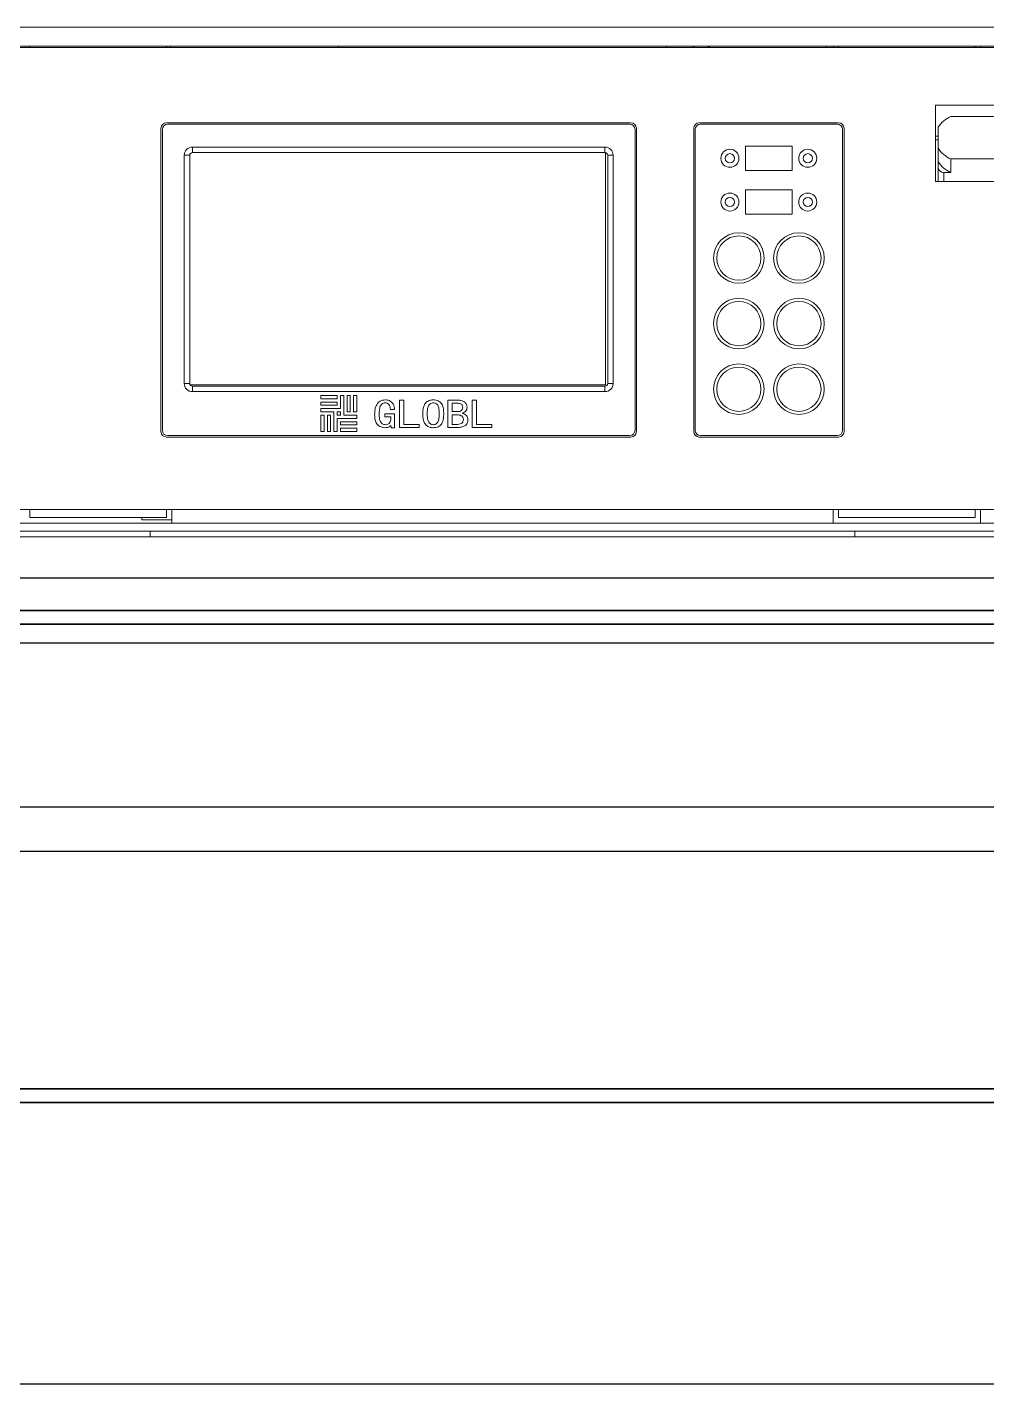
# Model space of a CAD drawing. Header units: millimetres. Extents: x 2509 to 128734, y 2492 to 91667.
# Drawn here: x 116514.6 to 116865.9, y 40378.9 to 40875.4 of the extents above; entities that cross this region are included whole.
import ezdxf

# ---------------------------------------------------------------- set-up
doc = ezdxf.new("R2010")
doc.units = ezdxf.units.MM
doc.layers.add('SR-提升机', color=7, linetype='Continuous')
doc.layers.add('SR-货物', color=7, linetype='Continuous', lineweight=35)
doc.layers.add('SR-输送线', color=7, linetype='Continuous', lineweight=35)

# ---------------------------------------------------------------- blocks, each defined once
blk = doc.blocks.new('提升平台内链条机-3')
at = {"color": 7, "linetype": 'Continuous', "lineweight": 35}
for p, q in [((117253.08, -29039.28), (116093.08, -29039.28)), ((117253.08, -29044.28), (116093.08, -29044.28)), ((117253.08, -29214.28), (116093.08, -29214.28)), ((117253.08, -29219.28), (116093.08, -29219.28))]:
    blk.add_line(p, q, dxfattribs=at)
blk = doc.blocks.new('ZHENGSHITU')
at = {"color": 7, "linetype": 'Continuous', "lineweight": 15}
for p, q in [((-446, 186.5), (446, 186.5)), ((462.5, 179), (-462.5, 179)), ((-446, 179.5), (446, 179.5)), ((-173, 179.5), (-173, 179)), ((-123, 179.5), (-123, 179)), ((-121.5, 179), (-121.55, 179.5)), ((-60, 179), (-60, 179.5)), ((60, 179.5), (60, 179)), ((69.67, 179.5), (70.17, 179)), ((75.83, 179), (75.33, 179.5)), ((118.5, 179), (118.5, 179.5)), ((121, 179.5), (121, 179)), ((123, 179.5), (123, 179)), ((173, 179.5), (173, 179)), ((175, 179), (175, 179.5)), ((158.5, 158), (158.5, 130)), ((195.5, 158), (158.5, 158)), ((-125, 149.5), (-125, 38.5)), ((-124.5, 149), (-124.5, 39)), ((47, 151.5), (-123, 151.5)), ((46.5, 151), (-122.5, 151)), ((48.5, 149), (48.5, 39)), ((49, 38.5), (49, 149.5)), ((70, 149.5), (70, 38.5)), ((70.5, 39), (70.5, 149)), ((123, 151.5), (72, 151.5)), ((122.5, 151), (72.5, 151)), ((124.5, 39), (124.5, 149)), ((125, 38.5), (125, 149.5)), ((159.5, 149.87), (159.5, 142.16)), ((189.86, 153.76), (164.14, 153.76)), ((159.5, 146.57), (158.5, 146.57)), ((-116.5, 56.1), (-116.5, 139.6)), ((-116.5, 139.6), (-114.5, 139.6)), ((-114.5, 139.6), (-114.5, 56.1)), ((-113.5, 142.6), (37.5, 142.6)), ((-113.5, 142.6), (-113.5, 140.6)), ((37.5, 140.6), (-113.5, 140.6)), ((37.5, 142.6), (37.5, 140.6)), ((37.7, 55.6), (37.7, 140.58)), ((38.5, 56.1), (38.5, 139.6)), ((40.5, 139.6), (38.5, 139.6)), ((40.5, 139.6), (40.5, 56.1)), ((89, 143), (89, 134)), ((106, 143), (89, 143)), ((106, 134), (106, 143)), ((159.5, 137.23), (159.5, 142.16)), ((159.5, 137.23), (159.5, 135.02)), ((159.5, 130), (159.5, 135.02)), ((164.14, 138.27), (189.86, 138.27)), ((164.14, 133.35), (164.14, 138.27)), ((89, 134), (106, 134)), ((158.5, 130), (195.5, 130)), ((161.5, 133.35), (164.14, 133.35)), ((106, 127), (89, 127)), ((89, 127), (89, 118)), ((106, 118), (106, 127)), ((89, 118), (106, 118)), ((-114.5, 56.1), (-116.5, 56.1)), ((-114.37, 55.6), (37.7, 55.6)), ((-113.5, 55.1), (37.5, 55.1)), ((-113.5, 55.1), (-113.5, 53.1)), ((37.5, 55.1), (37.5, 53.1)), ((38.5, 56.1), (40.5, 56.1)), ((37.5, 53.1), (-113.5, 53.1)), ((-66.5, 51.7), (-66.5, 50.5)), ((-66.5, 51.7), (-60.5, 51.7)), ((-66.5, 50.5), (-60.5, 50.5)), ((-60.5, 51.7), (-60.5, 50.5)), ((-58.1, 51.7), (-59.3, 51.7)), ((-59.3, 51.7), (-59.3, 46.9)), ((-58.1, 51.7), (-58.1, 44.5)), ((-56.9, 51.7), (-55.7, 51.7)), ((-56.9, 51.7), (-56.9, 45.7)), ((-55.7, 51.7), (-55.7, 45.7)), ((-54.5, 51.7), (-53.3, 51.7)), ((-54.5, 51.7), (-54.5, 45.7)), ((-53.3, 51.7), (-53.3, 45.7)), ((-37.73, 49.99), (-36.13, 49.99)), ((-37.73, 39.99), (-37.73, 49.99)), ((-36.13, 49.99), (-36.13, 41.1)), ((-20.05, 49.99), (-16.45, 49.99)), ((-20.05, 39.99), (-20.05, 49.99)), ((-11.11, 49.99), (-9.52, 49.99)), ((-11.11, 39.99), (-11.11, 49.99)), ((-9.52, 49.99), (-9.52, 41.1)), ((-66.5, 49.3), (-60.5, 49.3)), ((-66.5, 49.3), (-66.5, 48.1)), ((-66.5, 48.1), (-60.5, 48.1)), ((-66.5, 46.9), (-59.3, 46.9)), ((-66.5, 46.9), (-66.5, 45.7)), ((-66.5, 45.7), (-61.7, 45.7)), ((-61.7, 45.7), (-61.7, 38.5)), ((-60.5, 49.3), (-60.5, 48.1)), ((-60.5, 45.7), (-59.3, 45.7)), ((-60.5, 45.7), (-60.5, 44.5)), ((-59.3, 45.7), (-59.3, 44.5)), ((-56.9, 45.7), (-55.7, 45.7)), ((-54.5, 45.7), (-53.3, 45.7)), ((-43.06, 45.02), (-39.53, 45.02)), ((-43.06, 43.91), (-43.06, 45.02)), ((-39.53, 46.54), (-41.05, 46.54)), ((-39.53, 45.02), (-39.53, 39.88)), ((-18.46, 48.88), (-18.46, 45.78)), ((-16.38, 48.88), (-18.46, 48.88)), ((-18.46, 45.78), (-16.45, 45.78)), ((-66.5, 44.5), (-65.3, 44.5)), ((-66.5, 44.5), (-66.5, 38.5)), ((-65.3, 44.5), (-65.3, 38.5)), ((-64.1, 44.5), (-64.1, 38.5)), ((-64.1, 44.5), (-62.9, 44.5)), ((-62.9, 44.5), (-62.9, 38.5)), ((-60.5, 44.5), (-59.3, 44.5)), ((-60.5, 43.3), (-60.5, 38.5)), ((-60.5, 43.3), (-53.3, 43.3)), ((-59.3, 42.1), (-59.3, 40.9)), ((-59.3, 42.1), (-53.3, 42.1)), ((-59.3, 40.9), (-53.3, 40.9)), ((-58.1, 44.5), (-53.3, 44.5)), ((-53.3, 44.5), (-53.3, 43.3)), ((-53.3, 42.1), (-53.3, 40.9)), ((-40.91, 43.91), (-43.06, 43.91)), ((-40.91, 43.27), (-40.91, 43.91)), ((-40.71, 39.88), (-40.91, 40.69)), ((-39.53, 39.88), (-40.71, 39.88)), ((-30.52, 39.99), (-37.73, 39.99)), ((-36.13, 41.1), (-30.52, 41.1)), ((-30.52, 41.1), (-30.52, 39.99)), ((-16.59, 39.99), (-20.05, 39.99)), ((-18.46, 44.67), (-18.46, 41.1)), ((-16.66, 44.67), (-18.46, 44.67)), ((-18.46, 41.1), (-16.86, 41.1)), ((-3.9, 39.99), (-11.11, 39.99)), ((-9.52, 41.1), (-3.9, 41.1)), ((-3.9, 41.1), (-3.9, 39.99)), ((-123, 36.5), (47, 36.5)), ((-122.5, 37), (46.5, 37)), ((-66.5, 38.5), (-65.3, 38.5)), ((-64.1, 38.5), (-62.9, 38.5)), ((-61.7, 38.5), (-60.5, 38.5)), ((-59.3, 39.7), (-59.3, 38.5)), ((-59.3, 39.7), (-53.3, 39.7)), ((-59.3, 38.5), (-53.3, 38.5)), ((-53.3, 39.7), (-53.3, 38.5)), ((72, 36.5), (123, 36.5)), ((72.5, 37), (122.5, 37)), ((-274, 10), (274, 10)), ((-173, 7), (-173, 10)), ((-123, 7), (-123, 10)), ((-121, 5), (-121, 10)), ((121, 10), (121, 5)), ((123, 7), (123, 10)), ((173, 7), (173, 10)), ((175, 5), (175, 10)), ((-314.57, 5), (314.57, 5)), ((-123, 7), (-173, 7)), ((-132, 6.19), (-132, 7)), ((-132, 6.19), (-121, 6.19)), ((-121, 5), (121, 5)), ((173, 7), (123, 7)), ((175, 5), (310, 5)), ((-320.31, 2), (320.31, 2)), ((-129, 0), (-237, 0)), ((-129, 0), (-129, 2)), ((129, 0), (-129, 0)), ((129, 0), (129, 2)), ((237, 0), (129, 0))]:
    blk.add_line(p, q, dxfattribs=at)
at = {"color": 8, "linetype": 'Continuous', "lineweight": 15}
for p, q in [((159.5, 145.21), (158.5, 145.21)), ((161.5, 133.35), (161.5, 130))]:
    blk.add_line(p, q, dxfattribs=at)
at = {"color": 7, "linetype": 'Continuous', "lineweight": 15}
for centre, radius in [((83.25, 138.5), 3.3), ((83.25, 138.5), 1.7), ((111.75, 138.5), 3.3), ((111.75, 138.5), 1.7), ((83.25, 122.5), 3.3), ((83.25, 122.5), 1.7), ((111.75, 122.5), 3.3), ((111.75, 122.5), 1.7), ((86.5, 102), 9.25), ((86.5, 102), 8.1), ((108.5, 102), 9.25), ((108.5, 102), 8.1), ((86.5, 78), 9.25), ((86.5, 78), 8.1), ((108.5, 78), 9.25), ((108.5, 78), 8.1), ((86.5, 54), 9.25), ((86.5, 54), 8.1), ((108.5, 54), 9.25), ((108.5, 54), 8.1)]:
    blk.add_circle(centre, radius, dxfattribs=at)
for centre, radius, start, end in [((-123, 149.5), 2, 90, 180), ((-122.5, 149), 2, 90, 180), ((46.5, 149), 2, 0, 90), ((47, 149.5), 2, 0, 90), ((72, 149.5), 2, 90, 180), ((72.5, 149), 2, 90, 180), ((122.5, 149), 2, 0, 90), ((123, 149.5), 2, 0, 90), ((167.5, 145.03), 9.35, 111.0569, 148.8193), ((-113.5, 139.6), 3, 90, 180), ((-113.5, 139.6), 1, 90, 180), ((37.5, 139.6), 3, 0, 90), ((37.5, 139.6), 1, 0, 90), ((167.5, 147), 9.35, 211.1807, 248.9431), ((167.5, 142.08), 9.35, 211.1806, 248.9431), ((161.35, 135.2), 1.86, 185.5114, 274.6125), ((-113.5, 56.1), 3, 180, 270), ((-113.5, 56.1), 1, 180, 270), ((37.5, 56.1), 3, 270, 0), ((37.5, 56.1), 1, 270, 0), ((-123, 38.5), 2, 180, 270), ((-122.5, 39), 2, 180, 270), ((46.5, 39), 2, 270, 0), ((47, 38.5), 2, 270, 0), ((72, 38.5), 2, 180, 270), ((72.5, 39), 2, 180, 270), ((122.5, 39), 2, 270, 0), ((123, 38.5), 2, 270, 0)]:
    blk.add_arc(centre, radius, start, end, dxfattribs=at)
for points, knots in [([(-46.8, 44.67), (-46.78, 45.3), (-46.74, 46.56), (-46.27, 48.1), (-45.52, 49.11), (-44.52, 49.92), (-43.56, 50.03), (-42.92, 50.11)], [0, 0, 0, 0, 0.250907, 0.500959, 0.626287, 0.751525, 1, 1, 1, 1]), ([(-42.92, 50.11), (-42.4, 50.06), (-41.35, 49.97), (-40.19, 48.99), (-39.6, 47.77), (-39.55, 46.95), (-39.53, 46.54)], [0, 0, 0, 0, 0.280016, 0.558743, 0.779141, 1, 1, 1, 1]), ([(-29.2, 45.02), (-29.19, 45.48), (-29.16, 46.39), (-28.9, 47.73), (-28.24, 49.04), (-26.93, 49.97), (-25.86, 50.06), (-25.32, 50.11)], [0, 0, 0, 0, 0.187456, 0.374707, 0.561204, 0.780212, 1, 1, 1, 1]), ([(-25.32, 50.11), (-24.71, 50.05), (-23.79, 49.97), (-22.77, 49.27), (-21.99, 48.33), (-21.57, 46.83), (-21.53, 45.63), (-21.51, 45.02)], [0, 0, 0, 0, 0.249056, 0.374244, 0.499403, 0.749185, 1, 1, 1, 1]), ([(-16.45, 49.99), (-15.99, 49.97), (-15.09, 49.94), (-13.92, 49.4), (-13.13, 48.49), (-13.03, 47.77), (-12.98, 47.42)], [0, 0, 0, 0, 0.281157, 0.560596, 0.780588, 1, 1, 1, 1]), ([(-42.92, 49), (-43.15, 48.98), (-43.59, 48.95), (-44.19, 48.6), (-44.61, 48.06), (-44.94, 47.23), (-45.11, 46.12), (-45.13, 45.23), (-45.14, 44.79)], [0, 0, 0, 0, 0.124819, 0.249352, 0.374176, 0.499274, 0.749483, 1, 1, 1, 1]), ([(-45.14, 44.79), (-45.13, 44.37), (-45.11, 43.55), (-44.9, 42.52), (-44.48, 41.79), (-44.02, 41.37), (-43.48, 41.04), (-43.06, 41.01), (-42.85, 40.99)], [0, 0, 0, 0, 0.250454, 0.500322, 0.625265, 0.75033, 0.8752, 1, 1, 1, 1]), ([(-41.05, 46.54), (-41.07, 46.87), (-41.09, 47.52), (-41.45, 48.4), (-42.15, 48.93), (-42.66, 48.98), (-42.92, 49)], [0, 0, 0, 0, 0.281254, 0.560646, 0.779879, 1, 1, 1, 1]), ([(-25.32, 39.88), (-25.78, 39.91), (-26.69, 39.98), (-27.92, 40.69), (-28.78, 41.89), (-29.15, 43.41), (-29.18, 44.48), (-29.2, 45.02)], [0, 0, 0, 0, 0.186721, 0.372883, 0.559051, 0.779285, 1, 1, 1, 1]), ([(-25.32, 49), (-25.53, 48.98), (-25.96, 48.94), (-26.53, 48.61), (-26.99, 48.16), (-27.35, 47.37), (-27.51, 46.3), (-27.53, 45.45), (-27.54, 45.02)], [0, 0, 0, 0, 0.124753, 0.249577, 0.37452, 0.499437, 0.749532, 1, 1, 1, 1]), ([(-27.54, 45.02), (-27.53, 44.59), (-27.51, 43.73), (-27.34, 42.66), (-26.99, 41.86), (-26.53, 41.39), (-25.97, 41.05), (-25.54, 41.01), (-25.32, 40.99)], [0, 0, 0, 0, 0.250477, 0.500573, 0.625525, 0.750483, 0.87525, 1, 1, 1, 1]), ([(-23.17, 45.02), (-23.18, 45.45), (-23.2, 46.29), (-23.35, 47.35), (-23.67, 48.14), (-24.12, 48.61), (-24.68, 48.94), (-25.11, 48.98), (-25.32, 49)], [0, 0, 0, 0, 0.250475, 0.500601, 0.625563, 0.75049, 0.875259, 1, 1, 1, 1]), ([(-25.32, 40.99), (-25.1, 41.01), (-24.67, 41.05), (-24.12, 41.4), (-23.68, 41.87), (-23.35, 42.68), (-23.19, 43.74), (-23.18, 44.59), (-23.17, 45.02)], [0, 0, 0, 0, 0.1247387, 0.249448, 0.3743915, 0.4993851, 0.7495145, 1, 1, 1, 1]), ([(-21.51, 45.02), (-21.53, 44.41), (-21.57, 43.2), (-22, 41.7), (-22.77, 40.74), (-23.78, 40.03), (-24.7, 39.94), (-25.32, 39.88)], [0, 0, 0, 0, 0.250825, 0.500646, 0.625826, 0.751013, 1, 1, 1, 1]), ([(-16.45, 45.78), (-16.18, 45.8), (-15.66, 45.85), (-14.98, 46.19), (-14.61, 46.8), (-14.59, 47.21), (-14.58, 47.42)], [0, 0, 0, 0, 0.28073, 0.56043, 0.779484, 1, 1, 1, 1]), ([(-14.58, 47.42), (-14.59, 47.58), (-14.61, 47.91), (-14.84, 48.36), (-15.43, 48.79), (-15.99, 48.84), (-16.38, 48.88)], [0, 0, 0, 0, 0.187395, 0.374043, 0.561075, 1, 1, 1, 1]), ([(-12.98, 47.42), (-13, 47.13), (-13.03, 46.54), (-13.66, 45.65), (-14.36, 45.37), (-14.78, 45.2)], [0, 0, 0, 0, 0.280946, 0.559619, 1, 1, 1, 1]), ([(-14.78, 45.2), (-14.48, 45.11), (-13.88, 44.92), (-13.16, 44.41), (-12.69, 43.72), (-12.65, 43.22), (-12.64, 42.97)], [0, 0, 0, 0, 0.280415, 0.560681, 0.780059, 1, 1, 1, 1]), ([(-43.06, 39.88), (-43.7, 39.98), (-44.97, 40.2), (-46.26, 41.58), (-46.75, 43.17), (-46.79, 44.17), (-46.8, 44.67)], [0, 0, 0, 0, 0.2785902, 0.5577525, 0.7785718, 1, 1, 1, 1]), ([(-40.91, 40.69), (-41.08, 40.54), (-41.4, 40.24), (-42.15, 39.95), (-42.72, 39.9), (-43.06, 39.88)], [0, 0, 0, 0, 0.279458, 0.559931, 1, 1, 1, 1]), ([(-42.85, 40.99), (-42.53, 41.02), (-41.89, 41.08), (-41.2, 41.73), (-40.94, 42.52), (-40.92, 43.02), (-40.91, 43.27)], [0, 0, 0, 0, 0.279797, 0.557982, 0.778651, 1, 1, 1, 1]), ([(-16.86, 41.1), (-16.56, 41.11), (-15.95, 41.13), (-15.21, 41.34), (-14.7, 41.68), (-14.35, 42.21), (-14.32, 42.67), (-14.3, 42.97)], [0, 0, 0, 0, 0.250737, 0.500695, 0.625727, 0.75072, 1, 1, 1, 1]), ([(-14.3, 42.97), (-14.33, 43.25), (-14.37, 43.67), (-14.72, 44.1), (-15.41, 44.54), (-16.1, 44.61), (-16.66, 44.67)], [0, 0, 0, 0, 0.249409, 0.374849, 0.500491, 1, 1, 1, 1]), ([(-12.64, 42.97), (-12.67, 42.5), (-12.72, 41.78), (-13.25, 40.97), (-14.03, 40.42), (-15.17, 40.05), (-16.11, 40.01), (-16.59, 39.99)], [0, 0, 0, 0, 0.249255, 0.374249, 0.499296, 0.749362, 1, 1, 1, 1])]:
    blk.add_open_spline(points, degree=3, knots=knots, dxfattribs=at)
blk = doc.blocks.new('三代车提升机底框正视图')
at = {"layer": 'SR-提升机'}
for p, q in [((-724.75, 350), (724.75, 350)), ((875, 326), (-875, 326)), ((875, 266), (-875, 266)), ((-856, 250), (724.75, 250)), ((-804, 55), (804, 55))]:
    blk.add_line(p, q, dxfattribs=at)
at = {"layer": 'SR-货物'}
blk.add_blockref('ZHENGSHITU', (0, 365), dxfattribs=at)
at = {"layer": 'SR-输送线'}
blk.add_blockref('提升平台内链条机-3', (-116673.58, 29377.28), dxfattribs=at)

msp = doc.modelspace()

# ---------------------------------------------------------------- block references
at = {"layer": 'SR-货物'}
msp.add_blockref('三代车提升机底框正视图', (116688.649, 40323.947), dxfattribs=at)

doc.saveas('drawing.dxf')
